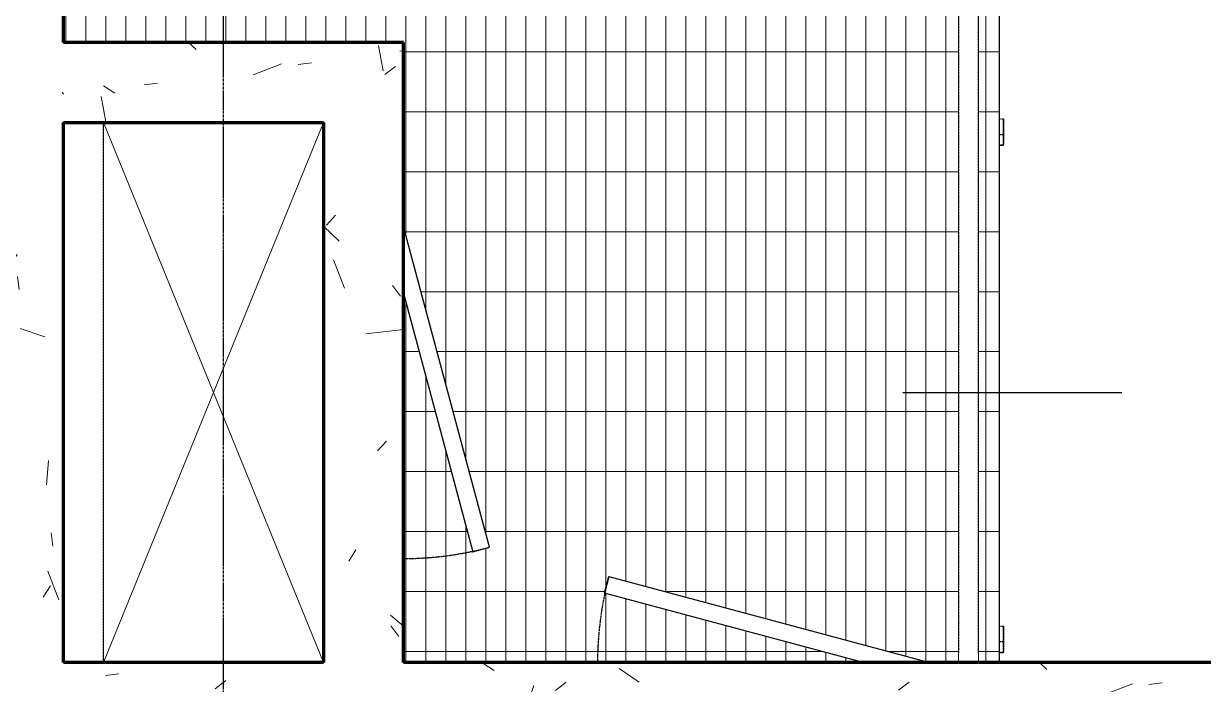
# Model space of a CAD drawing. Header units: millimetres. Extents: x -4391136 to -1798569, y -886572 to -291056.
# Drawn here: x -2735343 to -2732393, y -502004 to -500351 of the extents above; entities that cross this region are included whole.
import ezdxf
from ezdxf.enums import TextEntityAlignment as Align

# ---------------------------------------------------------------- set-up
doc = ezdxf.new("R2010")
doc.units = ezdxf.units.MM
for name, pattern in [('CENTER', [50.800000000000004, 31.75, -6.35, 6.35, -6.35]), ('TA_GL_000.70000', [1.925, 0.7, -0.175, 0.175, -0.175, 0.7]), ('Xref-C-1-PP17-AR-2214-01-B$0$DPA_Grid _ Level 100', [10, 5.5, -1.6, 1.3, -1.6]), ('Xref-C-1-PP17-AR-2214-01-B$0$DPA_Hidden 50', [3, 2, -1]), ('Xref-C-1-PP17-AR-2214-01-B$0$Hidden', [7.143800000000001, 4.7625, -2.3813])]:
    doc.linetypes.add(name, pattern=pattern)
doc.layers.add('000 - 0_HIDE_OBJ_FRAMING_DEF_DIMS', color=7, linetype='Continuous', plot=False)
for name, color, linetype in [('000 - 0_SYM_DWG_GRID-BUBBLE_MAIN_COLOR_1', 7, 'Continuous'), ('000 - 0_SYM_DWG_GRIDLINE_MAIN_COLOR_251', 7, 'Continuous'), ('000 - GRID', 7, 'CENTER'), ('_PP-Dim', 7, 'Continuous'), ('Xref-C-1-PP17-AR-2214-01-B$0$A-DETL', 7, 'Continuous'), ('Xref-C-1-PP17-AR-2214-01-B$0$A-DETL-MBND', 7, 'Xref-C-1-PP17-AR-2214-01-B$0$Hidden'), ('Xref-C-1-PP17-AR-2214-01-B$0$A-DOOR-E', 7, 'Continuous'), ('Xref-C-1-PP17-AR-2214-01-B$0$A-DOOR-IDEN', 7, 'Continuous'), ('Xref-C-1-PP17-AR-2214-01-B$0$A-DOOR-OPNG', 7, 'Xref-C-1-PP17-AR-2214-01-B$0$DPA_Hidden 50'), ('Xref-C-1-PP17-AR-2214-01-B$0$A-FLOR-E', 7, 'Continuous'), ('Xref-C-1-PP17-AR-2214-01-B$0$A-FLOR-HRAL', 7, 'Continuous'), ('Xref-C-1-PP17-AR-2214-01-B$0$A-FLOR-PATT', 7, 'Continuous'), ('Xref-C-1-PP17-AR-2214-01-B$0$A-Wall', 7, 'Continuous'), ('Xref-C-1-PP17-AR-2214-01-B$0$A-WALL-PATT', 7, 'Continuous'), ('Xref-C-1-PP17-AR-2214-01-B$0$WALL-E', 7, 'Continuous')]:
    doc.layers.add(name, color=color, linetype=linetype)
doc.styles.add('Arial', font='arial.ttf', dxfattribs={"height": 1500})
doc.styles.add('TA', font='', dxfattribs={"height": 4.5})
doc.styles.get('TA').set_extended_font_data('Cordia New')

# ---------------------------------------------------------------- blocks, each defined once
blk = doc.blocks.new('*U1278')
at = {"layer": '000 - 0_SYM_DWG_GRIDLINE_MAIN_COLOR_251', "color": 7, "linetype": 'ByBlock', "ltscale": 5}
blk.add_line((29.9999999999998, 0), (-560.4999999999969, 6.311186212045594e-14), dxfattribs=at)
at = {"color": 7, "style": 'TA', "flags": 1}
blk.add_attdef('LOCATION', (5.999999999999999, -6.000000000000001), '', height=4.5, rotation=270, dxfattribs=at)
at = {"layer": '000 - 0_SYM_DWG_GRID-BUBBLE_MAIN_COLOR_1', "color": 7, "style": 'Arial'}
blk.add_attdef('GRID-HEAD', text='', height=4.000000000000001, rotation=179.999999999987, dxfattribs=at).set_placement((73.74999998541176, 0), align=Align.MIDDLE_CENTER)
blk = doc.blocks.new('W-1-PP17-ENT2_REV00_20260526-152343_LOPF_MAIN_DIMS')
at = {"layer": '000 - GRID', "color": 7, "linetype": 'TA_GL_000.70000', "xscale": 50.00000000000036, "yscale": 50.00000000000036, "zscale": 50.00000000000036, "rotation": 180}
blk.add_blockref('*U1278', (-26525, -5300.000000001804), dxfattribs=at)
blk = doc.blocks.new('Xref-C-1-PP17-AR-2214-01-B$0$Handrail Type - Handrail_Internal_-27064389-ENTRANCE 2 - LOWER ROOF FLOOR PLAN01-flat-1')
at = {"layer": 'Xref-C-1-PP17-AR-2214-01-B$0$A-DETL-MBND', "color": 7}
for p, q in [((-2733004.878804117, -497478.9466690928), (-2733004.878804117, -501848.9466707962)), ((-2732954.878804117, -501848.9466707962), (-2732954.878804117, -497478.9466690928)), ((-2733004.878804117, -501848.9466707962), (-2733004.878804117, -501923.9466707961)), ((-2732954.878804117, -501923.9466707961), (-2732954.878804117, -501848.9466707962))]:
    blk.add_line(p, q, dxfattribs=at)
blk = doc.blocks.new('Xref-C-1-PP17-AR-2214-01-B$0$C-Channels - C125x65x13_4 kg_m-22771050-ENTRANCE 2 - LOWER ROOF FLOOR PLAN01-flat-1')
at = {"layer": 'Xref-C-1-PP17-AR-2214-01-B$0$A-DETL-MBND', "color": 7}
for p, q in [((-750, -27.40000000002328), (-750, 37.59999999997672)), ((-750, 37.59999999997672), (-750, -27.40000000002328)), ((-750, 35.84264068712946), (-750, 31.59999999997672)), ((-750, 31.59999999997672), (-750, 35.84264068712946)), ((-750, 31.59999999997672), (-750, -19.40000000002328)), ((-750, -19.40000000002328), (-750, 31.59999999997672)), ((749.9999999967404, 37.59999999939464), (739.9911801032722, 37.59999999939464)), ((750, 37.59999999997672), (739.9911801065318, 37.59999999997672)), ((750, 37.59999999997672), (739.9911801065318, 37.59999999997672)), ((750, -27.40000000002328), (750, 37.59999999997672)), ((750, 37.59999999997672), (750, -27.40000000002328)), ((750, 35.84264068712946), (750, 31.59999999997672)), ((750, 31.59999999997672), (750, 35.84264068712946)), ((750, 31.59999999997672), (750, -19.40000000002328)), ((750, -19.40000000002328), (750, 31.59999999997672)), ((739.9911801065318, 0), (750, 0)), ((739.9911801065318, -27.40000000002328), (750, -27.40000000002328)), ((750, -27.40000000002328), (739.9911801065318, -27.40000000002328))]:
    blk.add_line(p, q, dxfattribs=at)
blk = doc.blocks.new('Xref-C-1-PP17-AR-2214-01-B$0$C-Channels - C125x65x13_4 kg_m-22771050-ENTRANCE 2 - LOWER ROOF FLOOR PLAN01-flat-2')
at = {"layer": 'Xref-C-1-PP17-AR-2214-01-B$0$A-DETL-MBND', "color": 7}
for p, q in [((-750, -27.40000000002328), (-750, 37.59999999997672)), ((-750, 37.59999999997672), (-750, -27.40000000002328)), ((-750, 35.84264068712946), (-750, 31.59999999997672)), ((-750, 31.59999999997672), (-750, 35.84264068712946)), ((-750, 31.59999999997672), (-750, -19.40000000002328)), ((-750, -19.40000000002328), (-750, 31.59999999997672)), ((749.9999999967404, 37.59999999939464), (739.9911801032722, 37.59999999939464)), ((750, 37.59999999997672), (739.9911801065318, 37.59999999997672)), ((750, 37.59999999997672), (739.9911801065318, 37.59999999997672)), ((750, -27.40000000002328), (750, 37.59999999997672)), ((750, 37.59999999997672), (750, -27.40000000002328)), ((750, 35.84264068712946), (750, 31.59999999997672)), ((750, 31.59999999997672), (750, 35.84264068712946)), ((750, 31.59999999997672), (750, -19.40000000002328)), ((750, -19.40000000002328), (750, 31.59999999997672)), ((739.9911801065318, 0), (750, 0)), ((739.9911801065318, -27.40000000002328), (750, -27.40000000002328)), ((750, -27.40000000002328), (739.9911801065318, -27.40000000002328))]:
    blk.add_line(p, q, dxfattribs=at)
blk = doc.blocks.new('Xref-C-1-PP17-AR-2214-01-B$0$DPA-AR_AC-SG-SW - A7_900x1350mm_TYP-23332070-ENTRANCE 2 - LOWER ROOF FLOOR PLAN01-flat-1')
at = {"layer": 'Xref-C-1-PP17-AR-2214-01-B$0$A-DOOR-E', "color": 7}
for p, q in [((314.8694578465074, -386.6837831083103), (100, 415.0213472762262)), ((100, 248.9204953548033), (273.3353366334923, -397.8155742979143)), ((273.3353366334923, -397.8155742979143), (314.8694578465074, -386.6837831083103))]:
    blk.add_line(p, q, dxfattribs=at)
at = {"layer": 'Xref-C-1-PP17-AR-2214-01-B$0$A-DOOR-OPNG', "color": 7}
blk.add_arc((100, 415), 830.0000000000076, 270, 285.003929841406, dxfattribs=at)
blk = doc.blocks.new('Xref-C-1-PP17-AR-2214-01-B$0$DPA-AR_AC-SG-SW - A7_900x1350mm_TYP-23332152-ENTRANCE 2 - LOWER ROOF FLOOR PLAN01-flat-1')
at = {"layer": 'Xref-C-1-PP17-AR-2214-01-B$0$A-DOOR-E', "color": 7}
for p, q in [((-397.8155742981471, 273.3353366337251), (-386.6837831083685, 314.869457846391)), ((-386.6837831083685, 314.869457846391), (415.0213472764008, 100)), ((248.9204953559674, 99.99999999994179), (-397.8155742981471, 273.3353366337251))]:
    blk.add_line(p, q, dxfattribs=at)
at = {"layer": 'Xref-C-1-PP17-AR-2214-01-B$0$A-DOOR-OPNG', "color": 7}
blk.add_arc((415, 100), 830.0000000000076, 164.9960701521514, 180, dxfattribs=at)
blk = doc.blocks.new('Xref-C-1-PP17-AR-2214-01-B$0$Top Rail Type - Top Rail_Internal_-V30-ENTRANCE 2 - LOWER ROOF FLOOR PLAN01-flat-1')
at = {"layer": 'Xref-C-1-PP17-AR-2214-01-B$0$A-FLOR-HRAL', "color": 7, "lineweight": 9}
for p, q in [((-2733004.878804114, -501848.9466707957), (-2733004.878804114, -497478.9466690923)), ((-2732954.878804114, -501848.9466707957), (-2732954.878804114, -497478.9466690923)), ((-2733004.878804114, -501948.9466707956), (-2733004.878804114, -501848.9466707957)), ((-2732954.878804114, -501948.9466707956), (-2732954.878804114, -501848.9466707957)), ((-2733004.878804114, -501948.9466707956), (-2732954.878804114, -501948.9466707956))]:
    blk.add_line(p, q, dxfattribs=at)
blk = doc.blocks.new('Xref-C-1-PP17-AR-2214-01-B$0$Top Rail Type - Top Rail_Internal_-12767179-ENTRANCE 2 - LOWER ROOF FLOOR PLAN01-flat-1')
at = {"layer": 'Xref-C-1-PP17-AR-2214-01-B$0$A-FLOR-HRAL', "color": 7, "lineweight": 9}
for p, q in [((-2733004.878804117, -497478.9466690928), (-2733004.878804117, -501848.9466707962)), ((-2732954.878804117, -501848.9466707962), (-2732954.878804117, -497478.9466690928))]:
    blk.add_line(p, q, dxfattribs=at)
at = {"layer": 'Xref-C-1-PP17-AR-2214-01-B$0$A-FLOR-HRAL', "color": 7, "lineweight": 9, "flags": 128}
for points in [[(-2733004.878804117, -501848.9466707962), (-2733004.878804117, -501851.9458708602), (-2733004.878804117, -501854.9402728439), (-2733004.878804117, -501857.9250863429), (-2733004.878804117, -501860.8955362923), (-2733004.878804117, -501863.8468706059), (-2733004.878804117, -501866.7743677783), (-2733004.878804117, -501869.6733444385), (-2733004.878804117, -501872.5391628424), (-2733004.878804117, -501875.3672382918), (-2733004.878804117, -501878.1530464693), (-2733004.878804117, -501880.8921306762), (-2733004.878804117, -501883.5801089618), (-2733004.878804117, -501886.2126811345), (-2733004.878804117, -501888.7856356403), (-2733004.878804117, -501891.2948563008), (-2733004.878804117, -501893.7363288984), (-2733004.878804117, -501896.1061475975), (-2733004.878804117, -501898.4005211941), (-2733004.878804117, -501900.6157791794), (-2733004.878804117, -501902.7483776137), (-2733004.878804117, -501904.794904794), (-2733004.878804117, -501906.7520867136), (-2733004.878804117, -501908.6167922989), (-2733004.878804117, -501910.3860384188), (-2733004.878804117, -501912.0569946568), (-2733004.878804117, -501913.6269878395), (-2733004.878804117, -501915.0935063126), (-2733004.878804117, -501916.4542039594), (-2733004.878804117, -501917.7069039541), (-2733004.878804117, -501918.8496022437), (-2733004.878804117, -501919.8804707549), (-2733004.878804117, -501920.7978603179), (-2733004.878804117, -501921.6003033051), (-2733004.878804117, -501922.2865159788), (-2733004.878804117, -501922.8554005453), (-2733004.878804117, -501923.3060469106), (-2733004.878804117, -501923.6377341365), (-2733004.878804117, -501923.8499315944), (-2733004.878804117, -501923.9422998134), (-2733004.878804117, -501923.9466707961)], [(-2732954.878804117, -501923.9466707961), (-2732954.878804117, -501923.8866787957), (-2732954.878804117, -501923.7067987689), (-2732954.878804117, -501923.4073184852), (-2732954.878804117, -501922.9887170494), (-2732954.878804117, -501922.4516641343), (-2732954.878804117, -501921.7970189101), (-2732954.878804117, -501921.0258286694), (-2732954.878804117, -501920.1393271524), (-2732954.878804117, -501919.138932572), (-2732954.878804117, -501918.0262453464), (-2732954.878804117, -501916.8030455377), (-2732954.878804117, -501915.4712900046), (-2732954.878804117, -501914.033109272), (-2732954.878804117, -501912.4908041222), (-2732954.878804117, -501910.8468419144), (-2732954.878804117, -501909.1038526375), (-2732954.878804117, -501907.2646247025), (-2732954.878804117, -501905.3321004818), (-2732954.878804117, -501903.3093716017), (-2732954.878804117, -501901.1996739972), (-2732954.878804117, -501899.0063827343), (-2732954.878804117, -501896.733006611), (-2732954.878804117, -501894.3831825444), (-2732954.878804117, -501891.9606697515), (-2732954.878804117, -501889.4693437364), (-2732954.878804117, -501886.9131900886), (-2732954.878804117, -501884.2962981092), (-2732954.878804117, -501881.622854267), (-2732954.878804117, -501878.8971355017), (-2732954.878804117, -501876.123502382), (-2732954.878804117, -501873.3063921291), (-2732954.878804117, -501870.4503115185), (-2732954.878804117, -501867.5598296701), (-2732954.878804117, -501864.6395707381), (-2732954.878804117, -501861.6942065137), (-2732954.878804117, -501858.7284489516), (-2732954.878804117, -501855.747042631), (-2732954.878804117, -501852.7547571663), (-2732954.878804117, -501849.7563795755), (-2732954.878804117, -501848.9466707962)]]:
    blk.add_lwpolyline(points, dxfattribs=at)
blk = doc.blocks.new('W-1-PP17-ENT2_REV00_20260526-152612_EX_LOPF-1')
at = {"layer": 'Xref-C-1-PP17-AR-2214-01-B$0$A-FLOR-PATT', "lineweight": 9}
h = blk.add_hatch(dxfattribs=at)
h.set_pattern_fill('ACET-2D-FP_19', angle=-89.99999999999999, style=0, pattern_type=2)
h.set_pattern_definition([(0, (-2850021.692329207, -514912.8657087464), (-1.722546424198833e-14, 50.00000000000001), []), (90, (-2850021.692329207, -514912.8657087464), (-150, -5.167639272596499e-14), [])])
h.paths.add_polyline_path([(-959.999998299405, -5134.580956430233), (-959.999998299405, -5187.499999996799), (-734.9999982989393, -5187.499999996799), (-734.9999982989393, -5139.999999996799), (-729.999998299405, -5139.999999996799), (-729.999998299405, -5067.499999997264), (-959.999998299405, -5067.499999997264)], flags=17)
h.paths.add_polyline_path([(-935.3241773564368, -5637.499999997264), (-959.999998299405, -5637.499999997264), (-959.999998299405, -5757.499999996799), (-729.999998299405, -5757.499999996799), (-729.999998299405, -5684.999999996799), (-734.9999982989393, -5684.999999996799), (-734.9999982989393, -5637.499999997264)], flags=17)
h.paths.add_polyline_path([(-967.499998299405, -5632.333333330287), (-967.499998299405, -5632.499999996799), (-904.999998299405, -5632.499999996799), (-904.999998299405, -5192.499999997264), (-967.499998299405, -5192.66666666331)], flags=17)
h.paths.add_polyline_path([(-5300.000000002328, -7187.865904628357), (-5300.000000002328, -7239.999999996333), (-729.999998299405, -7239.999999996333), (-729.999998299405, -7187.865904628357)])
h.paths.add_polyline_path([(-5300.000000002328, -7065.021347273199), (-5300.000000002328, -7091.186842382944), (-5300.000000002328, -7137.865904628357), (-729.999998299405, -7137.865904628357), (-729.999998299405, -5762.499999997264), (-1009.999998299405, -5762.499999997264), (-1009.999998299405, -5632.499999996799), (-1002.499998299405, -5632.499999996799), (-1002.499998299405, -5192.499999997264), (-1009.999998299405, -5192.499999997264), (-1009.999998299405, -5062.499999996799), (-729.999998299405, -5062.499999996799), (-729.999998299405, -4899.999999996799), (-2750.000000002794, -4899.999999996799), (-2750.000000002794, -6079.999999996799), (-3550.000000002794, -6079.999999996799), (-3550.000000002794, -4899.999999996799), (-3750.000000002794, -4899.999999996799), (-3750.000000002794, -5749.999999997264), (-4209.978652725928, -5749.999999997264), (-5011.683783110697, -5964.869457843306), (-5022.815574300475, -5923.335336630291), (-4376.079504647758, -5749.999999997264), (-5300.000000002328, -5749.999999997264), (-5300.000000002328, -6898.920495353232), (-5126.664663368836, -6252.184425699583), (-5085.130542156287, -6263.316216888896)])
at = {"layer": 'Xref-C-1-PP17-AR-2214-01-B$0$A-WALL-PATT', "lineweight": 9}
h = blk.add_hatch(dxfattribs=at)
h.set_pattern_fill('ACET-2D-FP_12', angle=-40.00000000001929, style=0, pattern_type=2)
h.set_pattern_definition([(49.99999999998066, (-8394.749623530079, -4899.999786735105), (-459.033747442358, 385.1750481771305), [76.19999999489092, -838.1999999438001]), (354.9999999999807, (-8394.749623530079, -4899.999786735105), (65.28252746094925, 746.1827033320443), [60.95999999902279, -670.5599999892506]), (100.4509999999806, (-8334.02212549001, -4905.312642071454), (-693.3830033237465, -127.8976821540858), [64.760000009727, -712.360000106997]), (46.18399999998068, (-8394.75019914424, -4696.799605079985), (-648.5724861597413, 622.3064180691725), [114.2999999805889, -1257.299999786477]), (96.63599999998067, (-8304.39000949217, -4710.813687962538), (-1050.53431868169, -122.2199233649302), [97.13999998684996, -1068.539999855349]), (351.1839999999806, (-8394.75019914424, -4696.799605079985), (172.1971373298435, 1110.274966447614), [91.43999999912084, -1005.839999990329]), (20.99999999998068, (-8293.150094295852, -4747.599906405958), (-214.7433929590627, 559.4256647136064), [76.20000000503082, -838.200000055339]), (325.9999999999807, (-8293.150094295852, -4747.599906405958), (418.8539380778092, 620.9765001013877), [60.9599999951956, -670.5599999471516]), (71.45099999998068, (-8242.61204123823, -4781.688312839309), (-668.4524659854361, 224.2969172061419), [64.75999999221385, -712.3599999143522]), (37.49999999998067, (-8394.749623530079, -4899.999786735105), (-158.7692420319073, 206.91210464295), [33.52799999703571, -628.9039999443971, 33.52799999703571, -1320.29199988327]), (37.49999999998067, (-8394.749623530079, -4899.999786735105), (-158.7692420319073, 206.91210464295), [-695.9599999384686, -647.1919999427803, 33.52799999703571, -639.571999943454]), (7.499999999980671, (-8394.749623530079, -4899.999786735105), (-47.30360575212411, 359.3065579393879), [33.52799999999587, -354.5839999999563, 33.52799999999587, -870.203999999893]), (7.499999999980671, (-8394.749623530079, -4899.999786735105), (-47.30360575212411, 359.3065579393879), [-421.6399999999481, -613.6639999999245, 33.52799999999587, -223.0119999999726]), (327.4999999999807, (-8621.318079446442, -4900.000574928301), (146.1911639366298, 229.4741615331733), [33.52800000003585, -220.4720000002358, 33.52800000003585, -1810.512000001937]), (327.4999999999807, (-8621.318079446442, -4900.000574928301), (146.1911639366298, 229.4741615331733), [-287.5280000003075, -758.9520000008117, 33.52800000003585, -1018.032000001089]), (317.4999999999807, (-8722.917848880403, -4900.000479713606), (321.0978918577311, 350.4168590595947), [33.52800000457609, -296.6720000404915, 33.52800000457609, -1239.520000169177]), (317.4999999999807, (-8722.917848880403, -4900.000479713606), (321.0978918577311, 350.4168590595947), [-363.7280000496437, -492.7600000672547, 33.52800000457609, -713.2320000973459])])
h.paths.add_polyline_path([(-12950.00000000233, -4699.999999995867), (-12950.00000000233, -4899.999999996799), (-3839.500000002328, -4899.999999996799), (-3839.500000002328, -4699.999999995867)])
h = blk.add_hatch(dxfattribs=at)
h.set_pattern_fill('ACET-2D-FP_20', angle=-40.00000000001929, style=0, pattern_type=2)
h.set_pattern_definition([(49.99999999998066, (-2944.750092132948, -4900.000010718184), (-459.033747442358, 385.1750481771305), [76.19999999489092, -838.1999999438001]), (354.9999999999807, (-2944.750092132948, -4900.000010718184), (65.28252746094925, 746.1827033320443), [60.95999999902279, -670.5599999892506]), (100.4509999999806, (-2884.021828048863, -4905.313508841733), (-693.3830033237465, -127.8976821540858), [64.760000009727, -712.360000106997]), (46.18399999998068, (-2944.749901702628, -4696.800471851195), (-648.5724861597413, 622.3064180691725), [114.2999999805889, -1257.299999786477]), (96.63599999998067, (-2854.39047809504, -4710.813911945152), (-1050.53431868169, -122.2199233649302), [97.13999998684996, -1068.539999855349]), (351.1839999999806, (-2944.749901702628, -4696.800471851195), (172.1971373298435, 1110.274966447614), [91.43999999912084, -1005.839999990329]), (20.99999999998068, (-2843.150562898722, -4747.600130389037), (-214.7433929590627, 559.4256647136064), [76.20000000503082, -838.200000055339]), (325.9999999999807, (-2843.150562898722, -4747.600130389037), (418.8539380778092, 620.9765001013877), [60.9599999951956, -670.5599999471516]), (71.45099999998068, (-2792.612509841099, -4781.688536822388), (-668.4524659854361, 224.2969172061419), [64.75999999221385, -712.3599999143522]), (37.49999999998067, (-2944.750092132948, -4900.000010718184), (-158.7692420319073, 206.91210464295), [33.52799999703571, -628.9039999443971, 33.52799999703571, -1320.29199988327]), (37.49999999998067, (-2944.750092132948, -4900.000010718184), (-158.7692420319073, 206.91210464295), [-695.9599999384686, -647.1919999427803, 33.52799999703571, -639.571999943454]), (7.499999999980671, (-2944.750092132948, -4900.000010718184), (-47.30360575212411, 359.3065579393879), [33.52799999999587, -354.5839999999563, 33.52799999999587, -870.203999999893]), (7.499999999980671, (-2944.750092132948, -4900.000010718184), (-47.30360575212411, 359.3065579393879), [-421.6399999999481, -613.6639999999245, 33.52799999999587, -223.0119999999726]), (327.4999999999807, (-3171.317905262113, -4900.000032866898), (146.1911639366298, 229.4741615331733), [33.52800000003585, -220.4720000002358, 33.52800000003585, -1810.512000001937]), (327.4999999999807, (-3171.317905262113, -4900.000032866898), (146.1911639366298, 229.4741615331733), [-287.5280000003075, -758.9520000008117, 33.52800000003585, -1018.032000001089]), (317.4999999999807, (-3272.917674696073, -4899.999937651737), (321.0978918577311, 350.4168590595947), [33.52800000457609, -296.6720000404915, 33.52800000457609, -1239.520000169177]), (317.4999999999807, (-3272.917674696073, -4899.999937651737), (321.0978918577311, 350.4168590595947), [-363.7280000496437, -492.7600000672547, 33.52800000457609, -713.2320000973459])])
h.paths.add_polyline_path([(-3839.500000002328, -4743.259779239597), (-3839.500000002328, -4899.999999996799), (-2050.000000002328, -4899.788250115758), (-2050.000000002328, -4699.999999995867), (-3839.500000002328, -4699.999999995867)])
h = blk.add_hatch(dxfattribs=at)
h.set_pattern_fill('ACET-2D-FP_6', angle=-39.99999999997265, style=0, pattern_type=2)
h.set_pattern_definition([(140.0000000000273, (-5300.000273352955, -7452.49991474679), (-385.17504819663, -459.0337474662813), [76.2000000016863, -838.2000000185496]), (85.00000000002728, (-5300.000273352955, -7452.49991474679), (-746.182703292987, 65.28252745699113), [60.95999998934607, -670.5599998828066]), (190.4510000000273, (-5294.686775229871, -7391.771650662238), (127.8976821521067, -693.3830033084379), [64.75999999792225, -712.3599999771448]), (136.1840000000273, (-5503.19981222041, -7452.499724316935), (-622.306418101827, -648.5724861947823), [114.3000000090041, -1257.300000099045]), (186.6360000000273, (-5489.186372125987, -7362.140300709347), (122.2199233644646, -1050.534318669234), [97.13999999808287, -1068.539999978911]), (81.18400000002735, (-5503.19981222041, -7452.499724316935), (-1110.274966523866, 172.1971373409029), [91.44000001127148, -1005.840000123987]), (111.0000000000273, (-5452.400153682567, -7350.900385513029), (-559.4256646492287, -214.7433929350229), [76.20000000026224, -838.2000000028846]), (56.00000000002737, (-5452.400153682567, -7350.900385513029), (-620.9765001018534, 418.8539380771107), [60.96000000798914, -670.5600000878804]), (161.4510000000273, (-5418.311747249216, -7300.362332455406), (-224.2969171917646, -668.4524659444579), [64.76000000175955, -712.360000019355]), (127.5000000000273, (-5300.000273352955, -7452.49991474679), (-206.9121046008077, -158.7692419998349), [33.52799999595497, -628.9039999241251, 33.52799999595497, -1320.291999840712]), (127.5000000000273, (-5300.000273352955, -7452.49991474679), (-206.9121046008077, -158.7692419998349), [-695.959999916035, -647.1919999219186, 33.52799999595497, -639.571999922838]), (97.50000000002731, (-5300.000273352955, -7452.49991474679), (-359.3065578895622, -47.30360574601231), [33.52800000462985, -354.5840000489642, 33.52800000462985, -870.2040001201657]), (97.50000000002731, (-5300.000273352955, -7452.49991474679), (-359.3065578895622, -47.30360574601231), [-421.6400000582239, -613.6640000847402, 33.52800000462985, -223.0120000307955]), (57.50000000002731, (-5300.000251204241, -7679.067727875954), (-229.4741615089589, 146.1911639207974), [33.52800000332779, -220.4720000218828, -1844.040000183029]), (57.50000000002731, (-5300.000251204241, -7679.067727875954), (-229.4741615089589, 146.1911639207974), [-254.0000000252106, 33.52800000332779, -758.9520000753291, -1051.560000104372]), (57.50000000002731, (-5300.000251204241, -7679.067727875954), (-229.4741615089589, 146.1911639207974), [-1046.480000103867, 33.52800000332779, -1018.032000101044]), (47.50000000002732, (-5299.999580374919, -7780.668140097114), (-350.416859014542, 321.097891815938), [33.52800000205954, -296.6720000182238, 33.52800000205954, -1239.52000007614]), (47.50000000002732, (-5299.999580374919, -7780.668140097114), (-350.416859014542, 321.097891815938), [-363.7280000223428, -492.7600000302689, 33.52800000205954, -713.2320000438118])])
h.paths.add_polyline_path([(-5500.000000002328, -9752.170847279544), (-5500.000000002328, -9905.01763978327), (-5300.000000002328, -9905.01763978327), (-5300.000000002328, -4899.999999996799), (-5500.000000002328, -4899.999999996799)])
h = blk.add_hatch(dxfattribs=at)
h.set_pattern_fill('ACET-2D-FP_8', angle=-39.99999999997265, style=0, pattern_type=2)
h.set_pattern_definition([(140.0000000000273, (-3749.999920225237, -5325.000665011408), (-385.17504819663, -459.0337474662813), [76.2000000016863, -838.2000000185496]), (85.00000000002728, (-3749.999920225237, -5325.000665011408), (-746.182703292987, 65.28252745699113), [60.95999998934607, -670.5599998828066]), (190.4510000000273, (-3744.687188146636, -5264.271758139657), (127.8976821521067, -693.3830033084379), [64.75999999792225, -712.3599999771448]), (136.1840000000273, (-3953.200225137174, -5324.999831793422), (-622.306418101827, -648.5724861947823), [114.3000000090041, -1257.300000099045]), (186.6360000000273, (-3939.185376210604, -5234.640284929948), (122.2199233644646, -1050.534318669234), [97.13999999808287, -1068.539999978911]), (81.18400000002735, (-3953.200225137174, -5324.999831793422), (-1110.274966523866, 172.1971373409029), [91.44000001127148, -1005.840000123987]), (111.0000000000273, (-3902.399923811667, -5223.399726945499), (-559.4256646492287, -214.7433929350229), [76.20000000026224, -838.2000000028846]), (56.00000000002737, (-3902.399923811667, -5223.399726945499), (-620.9765001018534, 418.8539380771107), [60.96000000798914, -670.5600000878804]), (161.4510000000273, (-3868.311517378315, -5172.861673887412), (-224.2969171917646, -668.4524659444579), [64.76000000175955, -712.360000019355]), (127.5000000000273, (-3749.999920225237, -5325.000665011408), (-206.9121046008077, -158.7692419998349), [33.52799999595497, -628.9039999241251, 33.52799999595497, -1320.291999840712]), (127.5000000000273, (-3749.999920225237, -5325.000665011408), (-206.9121046008077, -158.7692419998349), [-695.959999916035, -647.1919999219186, 33.52799999595497, -639.571999922838]), (97.50000000002731, (-3749.999920225237, -5325.000665011408), (-359.3065578895622, -47.30360574601231), [33.52800000462985, -354.5840000489642, 33.52800000462985, -870.2040001201657]), (97.50000000002731, (-3749.999920225237, -5325.000665011408), (-359.3065578895622, -47.30360574601231), [-421.6400000582239, -613.6640000847402, 33.52800000462985, -223.0120000307955]), (57.50000000002731, (-3749.999898076523, -5551.568478140107), (-229.4741615089589, 146.1911639207974), [33.52800000332779, -220.4720000218828, -1844.040000183029]), (57.50000000002731, (-3749.999898076523, -5551.568478140107), (-229.4741615089589, 146.1911639207974), [-254.0000000252106, 33.52800000332779, -758.9520000753291, -1051.560000104372]), (57.50000000002731, (-3749.999898076523, -5551.568478140107), (-229.4741615089589, 146.1911639207974), [-1046.480000103867, 33.52800000332779, -1018.032000101044]), (47.50000000002732, (-3749.999993291218, -5653.168247574533), (-350.416859014542, 321.097891815938), [33.52800000205954, -296.6720000182238, 33.52800000205954, -1239.52000007614]), (47.50000000002732, (-3749.999993291218, -5653.168247574533), (-350.416859014542, 321.097891815938), [-363.7280000223428, -492.7600000302689, 33.52800000205954, -713.2320000438118])])
h.paths.add_polyline_path([(-3950.000000002328, -5369.373662744707), (-3950.000000002328, -5549.999999997264), (-3950.000000002328, -5749.999999997264), (-3750.000000002328, -5749.999999997264), (-3750.000000002328, -4899.999999996799), (-3950.000000002328, -4899.999999996799)])
h = blk.add_hatch(dxfattribs=at)
h.set_pattern_fill('ACET-2D-FP_9', angle=-40.00000000001929, style=0, pattern_type=2)
h.set_pattern_definition([(49.99999999998066, (-4625.000536286272, -5750.000084704312), (-459.033747442358, 385.1750481771305), [76.19999999489092, -838.1999999438001]), (354.9999999999807, (-4625.000536286272, -5750.000084704312), (65.28252746094925, 746.1827033320443), [60.95999999902279, -670.5599999892506]), (100.4509999999806, (-4564.271629414055, -5755.312816783844), (-693.3830033237465, -127.8976821540858), [64.760000009727, -712.360000106997]), (46.18399999998068, (-4624.999703068286, -5546.79977979284), (-648.5724861597413, 622.3064180691725), [114.2999999805889, -1257.299999786477]), (96.63599999998067, (-4534.640156203881, -5560.81462871941), (-1050.53431868169, -122.2199233649302), [97.13999998684996, -1068.539999855349]), (351.1839999999806, (-4624.999703068286, -5546.79977979284), (172.1971373298435, 1110.274966447614), [91.43999999912084, -1005.839999990329]), (20.99999999998068, (-4523.399598219432, -5597.600081118348), (-214.7433929590627, 559.4256647136064), [76.20000000503082, -838.200000055339]), (325.9999999999807, (-4523.399598219432, -5597.600081118348), (418.8539380778092, 620.9765001013877), [60.9599999951956, -670.5599999471516]), (71.45099999998068, (-4472.861545162275, -5631.688487551699), (-668.4524659854361, 224.2969172061419), [64.75999999221385, -712.3599999143522]), (37.49999999998067, (-4625.000536286272, -5750.000084704312), (-158.7692420319073, 206.91210464295), [33.52799999703571, -628.9039999443971, 33.52799999703571, -1320.29199988327]), (37.49999999998067, (-4625.000536286272, -5750.000084704312), (-158.7692420319073, 206.91210464295), [-695.9599999384686, -647.1919999427803, 33.52799999703571, -639.571999943454]), (7.499999999980671, (-4625.000536286272, -5750.000084704312), (-47.30360575212411, 359.3065579393879), [33.52799999999587, -354.5839999999563, 33.52799999999587, -870.203999999893]), (7.499999999980671, (-4625.000536286272, -5750.000084704312), (-47.30360575212411, 359.3065579393879), [-421.6399999999481, -613.6639999999245, 33.52799999999587, -223.0119999999726]), (327.4999999999807, (-4851.568349414971, -5750.000106853025), (146.1911639366298, 229.4741615331733), [33.52800000003585, -220.4720000002358, 33.52800000003585, -1810.512000001937]), (327.4999999999807, (-4851.568349414971, -5750.000106853025), (146.1911639366298, 229.4741615331733), [-287.5280000003075, -758.9520000008117, 33.52800000003585, -1018.032000001089]), (317.4999999999807, (-4953.168118848465, -5750.000011638331), (321.0978918577311, 350.4168590595947), [33.52800000457609, -296.6720000404915, 33.52800000457609, -1239.520000169177]), (317.4999999999807, (-4953.168118848465, -5750.000011638331), (321.0978918577311, 350.4168590595947), [-363.7280000496437, -492.7600000672547, 33.52800000457609, -713.2320000973459])])
h.paths.add_polyline_path([(-5300.000000002328, -5549.999999997264), (-5300.000000002328, -5749.999999997264), (-3950.000000002328, -5749.999999997264), (-3950.000000002328, -5549.999999997264)])
at = {"layer": '000 - 0_HIDE_OBJ_FRAMING_DEF_DIMS', "color": 7, "linetype": 'Xref-C-1-PP17-AR-2214-01-B$0$DPA_Grid _ Level 100'}
blk.add_line((-29475.61840735516, -5299.999999999593), (7016.002662105951, -5299.999999999593), dxfattribs=at)
at = {"layer": 'Xref-C-1-PP17-AR-2214-01-B$0$A-DETL', "color": 7, "lineweight": 9}
for p, q in [((-5300.000000001863, -4999.999999999593), (-3950.000000001863, -5549.999999999593)), ((-5300.000000001863, -4999.999999999593), (-3950.000000001863, -4999.999999999593)), ((-3950.000000001863, -4999.999999999593), (-5300.000000001863, -5549.999999999593)), ((-3950.000000001863, -4999.999999999593), (-3950.000000001863, -5549.999999999593))]:
    blk.add_line(p, q, dxfattribs=at)
at = {"layer": 'Xref-C-1-PP17-AR-2214-01-B$0$A-DETL-MBND', "color": 7}
for p, q in [((-3750.000000001863, -4999.999999999593), (-3750.000000001863, -4900.000000000058)), ((-5300.000000001863, -4999.999999999593), (-3950.000000001863, -4999.999999999593)), ((-5209.999998298474, -5750.008819893992), (-5274.999998298474, -5750.008819893992)), ((-3941.666664397344, -5750.008819893992), (-4006.666664397344, -5750.008819893992))]:
    blk.add_line(p, q, dxfattribs=at)
at = {"layer": 'Xref-C-1-PP17-AR-2214-01-B$0$A-DOOR-IDEN', "color": 7}
blk.add_line((-4625.000000001863, -6998.25656134967), (-4625.000000001863, -7546.274521124607), dxfattribs=at)
at = {"layer": 'Xref-C-1-PP17-AR-2214-01-B$0$A-FLOR-E', "color": 7}
for p, q in [((-3750.000000002328, -4899.999999999593), (-3750.000000002328, -5750.000000000058)), ((-3750.000000002328, -4899.999999999593), (-3550.000000001863, -4899.999999999593)), ((-4376.079504647292, -5750.000000000058), (-5300.000000001863, -5750.000000000058)), ((-5300.000000001863, -6898.920495356026), (-5300.000000001863, -5750.000000000058)), ((-3750.000000002328, -5750.000000000058), (-4209.978652725928, -5750.000000000058)), ((-5300.000000001863, -7239.999999999127), (-5300.000000001863, -7065.021347276459)), ((-5300.000000001863, -7239.999999999127), (970.0000017015263, -7239.999999999127))]:
    blk.add_line(p, q, dxfattribs=at)
at = {"layer": 'Xref-C-1-PP17-AR-2214-01-B$0$A-Wall', "color": 7, "lineweight": 70}
for p, q in [((-5300.000000001863, -4899.999999999593), (-3950.000000001863, -4899.999999999593)), ((-5300.000000001863, -5549.999999999593), (-5300.000000001863, -4899.999999999593)), ((-3950.000000001863, -4899.999999999593), (-3950.000000001863, -5549.999999999593)), ((-3750.000000001863, -4899.999999999593), (-2050.000000001863, -4899.999999999593)), ((-3750.000000001863, -5750.000000000058), (-3750.000000001863, -4899.999999999593)), ((-3950.000000001863, -5549.999999999593), (-5300.000000001863, -5549.999999999593)), ((-5300.000000001863, -5750.000000000058), (-3750.000000001863, -5750.000000000058)), ((-5300.000000001863, -9905.017639786063), (-5300.000000001863, -5750.000000000058))]:
    blk.add_line(p, q, dxfattribs=at)
at = {"layer": 'Xref-C-1-PP17-AR-2214-01-B$0$WALL-E', "color": 7}
for p, q in [((-5075.000000001863, -5549.999999999593), (-4175.000000001863, -5549.999999999593)), ((-4376.079504647292, -5750.000000000058), (-5075.000000001863, -5750.000000000058)), ((-4175.000000001863, -5750.000000000058), (-4209.978652725928, -5750.000000000058)), ((-5300.000000001863, -6200.000000000524), (-5300.000000001863, -6898.920495356026)), ((-5300.000000001863, -7065.021347275993), (-5300.000000001863, -7100.000000000524))]:
    blk.add_line(p, q, dxfattribs=at)
at = {"color": 7, "rotation": 270}
for name, p in [('Xref-C-1-PP17-AR-2214-01-B$0$C-Channels - C125x65x13_4 kg_m-22771050-ENTRANCE 2 - LOWER ROOF FLOOR PLAN01-flat-1', (-5247.599998298567, -6500.008819893061)), ('Xref-C-1-PP17-AR-2214-01-B$0$DPA-AR_AC-SG-SW - A7_900x1350mm_TYP-23332070-ENTRANCE 2 - LOWER ROOF FLOOR PLAN01-flat-1', (-4625.000000001863, -5650.000000000058)), ('Xref-C-1-PP17-AR-2214-01-B$0$C-Channels - C125x65x13_4 kg_m-22771050-ENTRANCE 2 - LOWER ROOF FLOOR PLAN01-flat-2', (-3979.266664397437, -6500.008819893061)), ('Xref-C-1-PP17-AR-2214-01-B$0$DPA-AR_AC-SG-SW - A7_900x1350mm_TYP-23332152-ENTRANCE 2 - LOWER ROOF FLOOR PLAN01-flat-1', (-5400.000000001863, -6650.000000000524)), ('Xref-C-1-PP17-AR-2214-01-B$0$Top Rail Type - Top Rail_Internal_-V30-ENTRANCE 2 - LOWER ROOF FLOOR PLAN01-flat-1', (496648.9466707949, -2740142.744708746)), ('Xref-C-1-PP17-AR-2214-01-B$0$Handrail Type - Handrail_Internal_-27064389-ENTRANCE 2 - LOWER ROOF FLOOR PLAN01-flat-1', (496648.9466707949, -2740142.744708746)), ('Xref-C-1-PP17-AR-2214-01-B$0$Top Rail Type - Top Rail_Internal_-12767179-ENTRANCE 2 - LOWER ROOF FLOOR PLAN01-flat-1', (496648.9466707949, -2740142.744708746))]:
    blk.add_blockref(name, p, dxfattribs=at)

msp = doc.modelspace()

# ---------------------------------------------------------------- block references
at = {"layer": '_PP-Dim', "color": 7, "rotation": 90}
msp.add_blockref('W-1-PP17-ENT2_REV00_20260526-152343_LOPF_MAIN_DIMS', (-2740142.744708746, -496648.9466707953), dxfattribs=at)

# ---------------------------------------------------------------- next in the draw order: block references
msp.add_blockref('W-1-PP17-ENT2_REV00_20260526-152612_EX_LOPF-1', (-2740142.744708746, -496648.9466707953), dxfattribs=at)

doc.saveas('drawing.dxf')
